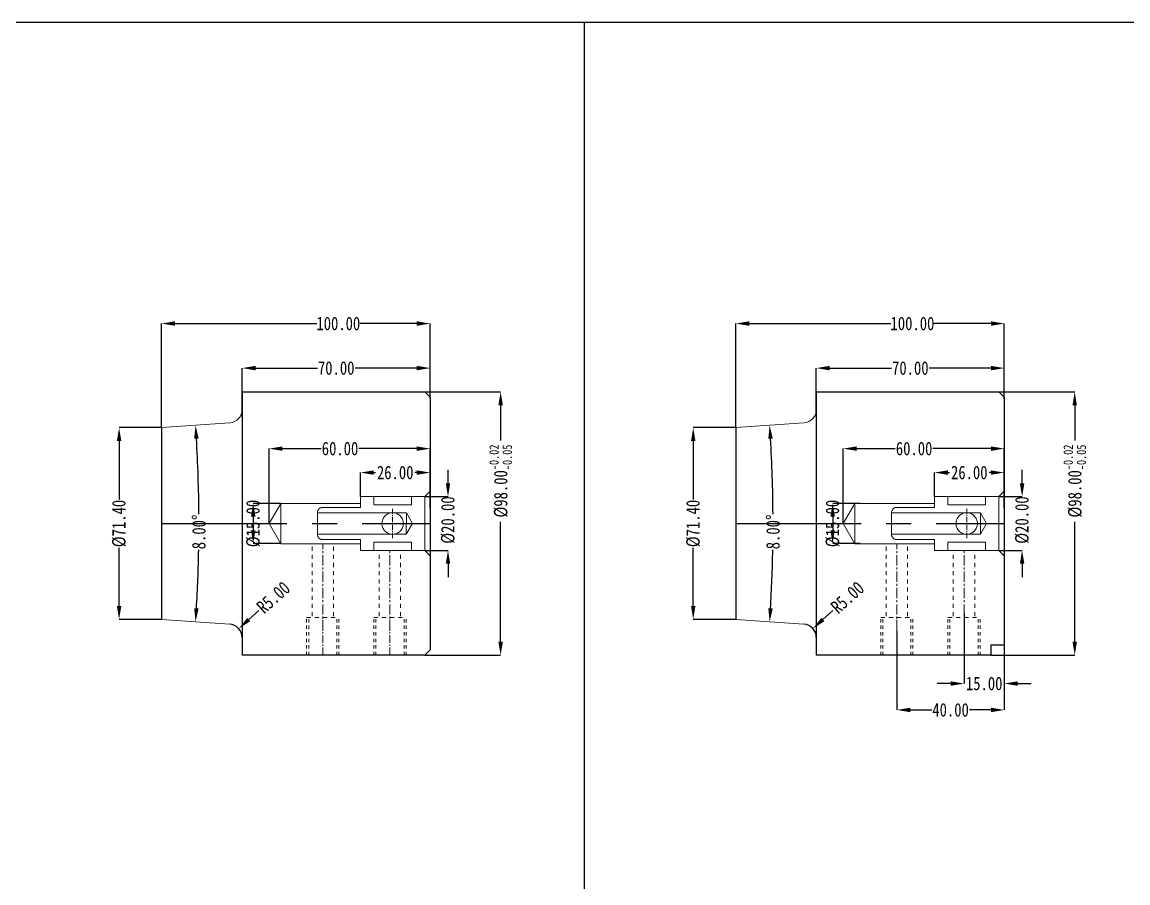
# Model space of a CAD drawing. Header units: millimetres. Extents: x 4797 to 6967, y -10922 to -3169.
# Drawn here: x 5713.6 to 6125.3, y -5128.2 to -4807.7 of the extents above; entities that cross this region are included whole.
import ezdxf

# ---------------------------------------------------------------- set-up
doc = ezdxf.new("R2010")
doc.units = ezdxf.units.MM
doc.header["$LTSCALE"] = 16.335
doc.header["$PDMODE"] = 3
doc.header["$PDSIZE"] = 0.3125
for name, pattern in [('CENTER', [0.6, 0.375, -0.075, 0.075, -0.075]), ('HIDDEN', [0.2, 0.1, -0.1]), ('HIDDENX2', [0.75, 0.5, -0.25])]:
    doc.linetypes.add(name, pattern=pattern)
doc.layers.get('0').update_dxf_attribs({"linetype": 'CONTINUOUS'})
doc.layers.get('Defpoints').update_dxf_attribs({"linetype": 'CONTINUOUS'})
for name, color, linetype, lineweight in [('cool', 153, 'HIDDEN', 9), ('screw', 33, 'CONTINUOUS', 13), ('虚线', 6, 'HIDDENX2', 13)]:
    doc.layers.add(name, color=color, linetype=linetype, lineweight=lineweight)
doc.styles.get("Standard").update_dxf_attribs({"font": 'txt', "width": 0.8})
doc.dimstyles.get("Standard").update_dxf_attribs({"dimtxt": 0.15625, "dimasz": 0.1875, "dimexe": 0.125, "dimexo": 0.0625, "dimtad": 0, "dimtih": 1, "dimtoh": 1, "dimdsep": 46, "dimtxsty": 'Standard', "dimcen": 0.09, "dimadec": 0, "dimazin": 0, "dimtp": 0.01, "dimtm": 0.01, "dimtfac": 1, "dimtofl": 0, "dimtmove": 0, "dimatfit": 3, "dimfxl": 0, "dimtolj": 1, "dimarcsym": 0})
doc.dimstyles.new('STANDARD$0', dxfattribs={"dimscale": 2, "dimtxt": 3, "dimasz": 3, "dimexe": 1.25, "dimexo": 0.625, "dimgap": 0.5, "dimtad": 0, "dimdsep": 46, "dimlunit": 6, "dimtxsty": 'Standard', "dimblk": 'CLOSEDBLANK', "dimcen": 0, "dimclrt": 2, "dimazin": 2, "dimtfac": 2, "dimtmove": 1, "dimatfit": 3, "dimfxl": 0, "dimtolj": 1, "dimtzin": 0, "dimarcsym": 0})

# ---------------------------------------------------------------- blocks, each defined once
blk = doc.blocks.new('*D321')
at = {"color": 4, "linetype": 'Continuous', "lineweight": -2, "transparency": 16777216}
for p, q in [((5795.56, -4954.61), (5795.56, -4936.52)), ((5800.56, -4936.52), (5823.56, -4936.52)), ((5860.56, -4936.52), (5837.56, -4936.52)), ((5865.56, -4947.88), (5865.56, -4936.52))]:
    blk.add_line(p, q, dxfattribs=at)
at = {"color": 4, "transparency": 16777216}
for points in [[(5800.56, -4935.68), (5800.56, -4937.35), (5795.56, -4936.52)], [(5860.56, -4935.68), (5860.56, -4937.35), (5865.56, -4936.52)]]:
    blk.add_solid(points, dxfattribs=at)
at = {"layer": 'Defpoints', "color": 0, "transparency": 16777216}
for p in [(5795.56, -4936.52), (5865.56, -4947.88), (5795.56, -4954.61)]:
    blk.add_point(p, dxfattribs=at)
at = {"color": 6, "transparency": 16777216, "insert": (5830.56, -4936.52), "char_height": 5, "attachment_point": 5}
blk.add_mtext('\\A1;70.00', dxfattribs=at)
blk = doc.blocks.new('*D322')
at = {"color": 4, "linetype": 'Continuous', "lineweight": -2, "transparency": 16777216}
for p, q in [((5765.56, -4958.68), (5765.56, -4919.94)), ((5770.56, -4919.94), (5823.35, -4919.94)), ((5860.56, -4919.94), (5839.35, -4919.94)), ((5865.56, -4947.88), (5865.56, -4919.94))]:
    blk.add_line(p, q, dxfattribs=at)
at = {"color": 4, "transparency": 16777216}
for points in [[(5770.56, -4919.1), (5770.56, -4920.77), (5765.56, -4919.94)], [(5860.56, -4919.1), (5860.56, -4920.77), (5865.56, -4919.94)]]:
    blk.add_solid(points, dxfattribs=at)
at = {"layer": 'Defpoints', "color": 0, "transparency": 16777216}
for p in [(5765.56, -4919.94), (5865.56, -4947.88), (5765.56, -4958.68)]:
    blk.add_point(p, dxfattribs=at)
at = {"color": 6, "transparency": 16777216, "insert": (5831.35, -4919.94), "char_height": 5, "attachment_point": 5}
blk.add_mtext('\\A1;100.00', dxfattribs=at)
blk = doc.blocks.new('*D323')
at = {"color": 4, "linetype": 'Continuous', "lineweight": -2, "transparency": 16777216}
for p, q in [((5863.56, -4945.38), (5891.78, -4945.38)), ((5891.78, -4950.38), (5891.78, -4963.44)), ((5891.78, -5038.38), (5891.78, -4993.71)), ((5863.56, -5043.38), (5891.78, -5043.38))]:
    blk.add_line(p, q, dxfattribs=at)
at = {"color": 4, "transparency": 16777216}
for points in [[(5890.95, -4950.38), (5892.62, -4950.38), (5891.78, -4945.38)], [(5890.95, -5038.38), (5892.62, -5038.38), (5891.78, -5043.38)]]:
    blk.add_solid(points, dxfattribs=at)
at = {"layer": 'Defpoints', "color": 0, "transparency": 16777216}
for p in [(5863.56, -4945.38), (5863.56, -5043.38), (5891.78, -5043.38)]:
    blk.add_point(p, dxfattribs=at)
at = {"color": 6, "transparency": 16777216, "insert": (5891.78, -4978.57), "char_height": 5, "attachment_point": 5, "rotation": 90}
blk.add_mtext('\\A1;%%C98.00{\\H0.7x;\\S-0.02^ -0.05;}', dxfattribs=at)
blk = doc.blocks.new('*D324')
at = {"color": 4, "lineweight": -2, "transparency": 16777216}
for p, q in [((5839.56, -4984.38), (5839.56, -4975.42)), ((5844.56, -4975.42), (5845.19, -4975.42)), ((5860.56, -4975.42), (5859.86, -4975.42)), ((5865.56, -4982.38), (5865.56, -4975.42))]:
    blk.add_line(p, q, dxfattribs=at)
at = {"color": 4, "transparency": 16777216}
for points in [[(5844.56, -4974.59), (5844.56, -4976.25), (5839.56, -4975.42)], [(5860.56, -4974.59), (5860.56, -4976.25), (5865.56, -4975.42)]]:
    blk.add_solid(points, dxfattribs=at)
at = {"layer": 'Defpoints', "color": 0, "transparency": 16777216}
for p in [(5839.56, -4975.42), (5839.56, -4984.38), (5865.56, -4982.38)]:
    blk.add_point(p, dxfattribs=at)
at = {"color": 6, "transparency": 16777216, "insert": (5852.53, -4975.42), "char_height": 5, "attachment_point": 5}
blk.add_mtext('\\A1;26.00', dxfattribs=at)
blk = doc.blocks.new('*D325')
at = {"color": 4, "lineweight": -2, "transparency": 16777216}
for p, q in [((5809.89, -4986.88), (5799.65, -4986.88)), ((5799.65, -4991.88), (5799.65, -4996.88)), ((5809.89, -5001.88), (5799.65, -5001.88))]:
    blk.add_line(p, q, dxfattribs=at)
at = {"color": 4, "transparency": 16777216}
for points in [[(5798.82, -4991.88), (5800.49, -4991.88), (5799.65, -4986.88)], [(5798.82, -4996.88), (5800.49, -4996.88), (5799.65, -5001.88)]]:
    blk.add_solid(points, dxfattribs=at)
at = {"layer": 'Defpoints', "color": 0, "transparency": 16777216}
for p in [(5809.89, -4986.88), (5799.65, -5001.88), (5809.89, -5001.88)]:
    blk.add_point(p, dxfattribs=at)
at = {"color": 6, "transparency": 16777216, "insert": (5799.65, -4994.38), "char_height": 5, "attachment_point": 5, "rotation": 90}
blk.add_mtext('\\A1;%%c15.00', dxfattribs=at)
blk = doc.blocks.new('*D326')
at = {"color": 4, "lineweight": -2, "transparency": 16777216}
for p, q in [((5805.56, -4994.38), (5805.56, -4966.5)), ((5810.56, -4966.5), (5824.98, -4966.5)), ((5860.56, -4966.5), (5838.98, -4966.5)), ((5865.56, -4988.71), (5865.56, -4966.5))]:
    blk.add_line(p, q, dxfattribs=at)
at = {"color": 4, "transparency": 16777216}
for points in [[(5810.56, -4965.67), (5810.56, -4967.34), (5805.56, -4966.5)], [(5860.56, -4965.67), (5860.56, -4967.34), (5865.56, -4966.5)]]:
    blk.add_solid(points, dxfattribs=at)
at = {"layer": 'Defpoints', "color": 0, "transparency": 16777216}
for p in [(5805.56, -4966.5), (5865.56, -4988.71), (5805.56, -4994.38)]:
    blk.add_point(p, dxfattribs=at)
at = {"color": 6, "transparency": 16777216, "insert": (5831.98, -4966.5), "char_height": 5, "attachment_point": 5}
blk.add_mtext('\\A1;60.00', dxfattribs=at)
blk = doc.blocks.new('*D410')
at = {"color": 4, "lineweight": -2, "transparency": 16777216}
for p, q in [((5872.19, -4979.38), (5872.19, -4974.38)), ((5863.56, -4984.38), (5872.19, -4984.38)), ((5863.56, -5004.38), (5872.19, -5004.38)), ((5872.19, -5009.38), (5872.19, -5014.38))]:
    blk.add_line(p, q, dxfattribs=at)
at = {"color": 4, "transparency": 16777216}
for points in [[(5871.35, -4979.38), (5873.02, -4979.38), (5872.19, -4984.38)], [(5871.35, -5009.38), (5873.02, -5009.38), (5872.19, -5004.38)]]:
    blk.add_solid(points, dxfattribs=at)
at = {"layer": 'Defpoints', "color": 0, "transparency": 16777216}
for p in [(5863.56, -4984.38), (5863.56, -5004.38), (5872.19, -5004.38)]:
    blk.add_point(p, dxfattribs=at)
at = {"color": 6, "transparency": 16777216, "insert": (5872.19, -4993.09), "char_height": 5, "attachment_point": 5, "rotation": 90}
blk.add_mtext('\\A1;%%c20.00', dxfattribs=at)
blk = doc.blocks.new('*D340')
at = {"color": 4, "linetype": 'Continuous', "lineweight": -2, "transparency": 16777216}
for p, q in [((5765.56, -4958.68), (5749.72, -4958.68)), ((5749.72, -4963.68), (5749.72, -4985.38)), ((5749.72, -5025.08), (5749.72, -5003.38)), ((5765.56, -5030.08), (5749.72, -5030.08))]:
    blk.add_line(p, q, dxfattribs=at)
at = {"color": 4, "transparency": 16777216}
for points in [[(5748.89, -4963.68), (5750.56, -4963.68), (5749.72, -4958.68)], [(5748.89, -5025.08), (5750.56, -5025.08), (5749.72, -5030.08)]]:
    blk.add_solid(points, dxfattribs=at)
at = {"layer": 'Defpoints', "color": 0, "transparency": 16777216}
for p in [(5765.56, -4958.68), (5749.72, -5030.08), (5765.56, -5030.08)]:
    blk.add_point(p, dxfattribs=at)
at = {"color": 6, "transparency": 16777216, "insert": (5749.72, -4994.38), "char_height": 5, "attachment_point": 5, "rotation": 90}
blk.add_mtext('\\A1;%%c71.40', dxfattribs=at)
blk = doc.blocks.new('*D415')
at = {"color": 4, "lineweight": -2, "transparency": 16777216}
for start, end in [(0.386, 3.4537), (356.5463, 358.9293)]:
    blk.add_arc((5255.04, -4994.38), 524.42, start, end, dxfattribs=at)
at = {"color": 4, "transparency": 16777216}
for points in [[(5777.68, -4962.85), (5779.34, -4962.74), (5778.18, -4957.8)], [(5779.34, -5026.03), (5777.68, -5025.92), (5778.18, -5030.97)]]:
    blk.add_solid(points, dxfattribs=at)
at = {"layer": 'Defpoints', "color": 0, "transparency": 16777216}
for p in [(5790.91, -4956.91), (5765.56, -4958.68), (5779.32, -4982.18), (5765.56, -5030.08), (5790.91, -5031.86)]:
    blk.add_point(p, dxfattribs=at)
at = {"color": 6, "transparency": 16777216, "insert": (5779.45, -4997.52), "char_height": 5, "attachment_point": 5, "rotation": 89.6577}
blk.add_mtext('\\A1;8.00\\M+5A1E3', dxfattribs=at)
blk = doc.blocks.new('*D416')
at = {"color": 4, "lineweight": -2, "transparency": 16777216}
blk.add_line((5801.71, -5026.81), (5797.99, -5030.15), dxfattribs=at)
at = {"color": 4, "transparency": 16777216}
blk.add_solid([(5797.43, -5029.53), (5798.55, -5030.77), (5794.28, -5033.5)], dxfattribs=at)
at = {"layer": 'Defpoints', "color": 0, "transparency": 16777216}
for p in [(5794.28, -5033.5), (5790.56, -5036.84)]:
    blk.add_point(p, dxfattribs=at)
at = {"color": 6, "transparency": 16777216, "insert": (5807.16, -5021.9), "char_height": 5, "attachment_point": 5, "rotation": 41.9865}
blk.add_mtext('\\A1;R5.00', dxfattribs=at)
blk = doc.blocks.new('*D341')
at = {"color": 4, "linetype": 'Continuous', "lineweight": -2, "transparency": 16777216}
for p, q in [((6009.33, -4954.61), (6009.33, -4936.52)), ((6014.33, -4936.52), (6037.33, -4936.52)), ((6074.33, -4936.52), (6051.33, -4936.52)), ((6079.33, -4947.88), (6079.33, -4936.52))]:
    blk.add_line(p, q, dxfattribs=at)
at = {"color": 4, "transparency": 16777216}
for points in [[(6014.33, -4935.68), (6014.33, -4937.35), (6009.33, -4936.52)], [(6074.33, -4935.68), (6074.33, -4937.35), (6079.33, -4936.52)]]:
    blk.add_solid(points, dxfattribs=at)
at = {"layer": 'Defpoints', "color": 0, "transparency": 16777216}
for p in [(6009.33, -4936.52), (6079.33, -4947.88), (6009.33, -4954.61)]:
    blk.add_point(p, dxfattribs=at)
at = {"color": 6, "transparency": 16777216, "insert": (6044.33, -4936.52), "char_height": 5, "attachment_point": 5}
blk.add_mtext('\\A1;70.00', dxfattribs=at)
blk = doc.blocks.new('*D342')
at = {"color": 4, "linetype": 'Continuous', "lineweight": -2, "transparency": 16777216}
for p, q in [((5979.33, -4958.68), (5979.33, -4919.94)), ((5984.33, -4919.94), (6037.12, -4919.94)), ((6074.33, -4919.94), (6053.12, -4919.94)), ((6079.33, -4947.88), (6079.33, -4919.94))]:
    blk.add_line(p, q, dxfattribs=at)
at = {"color": 4, "transparency": 16777216}
for points in [[(5984.33, -4919.1), (5984.33, -4920.77), (5979.33, -4919.94)], [(6074.33, -4919.1), (6074.33, -4920.77), (6079.33, -4919.94)]]:
    blk.add_solid(points, dxfattribs=at)
at = {"layer": 'Defpoints', "color": 0, "transparency": 16777216}
for p in [(5979.33, -4919.94), (6079.33, -4947.88), (5979.33, -4958.68)]:
    blk.add_point(p, dxfattribs=at)
at = {"color": 6, "transparency": 16777216, "insert": (6045.12, -4919.94), "char_height": 5, "attachment_point": 5}
blk.add_mtext('\\A1;100.00', dxfattribs=at)
blk = doc.blocks.new('*D343')
at = {"color": 4, "linetype": 'Continuous', "lineweight": -2, "transparency": 16777216}
for p, q in [((6077.33, -4945.38), (6105.55, -4945.38)), ((6105.55, -4950.38), (6105.55, -4963.44)), ((6105.55, -5038.38), (6105.55, -4993.71)), ((6074.33, -5043.38), (6105.55, -5043.38))]:
    blk.add_line(p, q, dxfattribs=at)
at = {"color": 4, "transparency": 16777216}
for points in [[(6104.72, -4950.38), (6106.38, -4950.38), (6105.55, -4945.38)], [(6104.72, -5038.38), (6106.38, -5038.38), (6105.55, -5043.38)]]:
    blk.add_solid(points, dxfattribs=at)
at = {"layer": 'Defpoints', "color": 0, "transparency": 16777216}
for p in [(6077.33, -4945.38), (6074.33, -5043.38), (6105.55, -5043.38)]:
    blk.add_point(p, dxfattribs=at)
at = {"color": 6, "transparency": 16777216, "insert": (6105.55, -4978.57), "char_height": 5, "attachment_point": 5, "rotation": 90}
blk.add_mtext('\\A1;%%C98.00{\\H0.7x;\\S-0.02^ -0.05;}', dxfattribs=at)
blk = doc.blocks.new('*D344')
at = {"color": 4, "lineweight": -2, "transparency": 16777216}
for p, q in [((6053.33, -4984.38), (6053.33, -4975.42)), ((6058.33, -4975.42), (6058.96, -4975.42)), ((6074.33, -4975.42), (6073.63, -4975.42)), ((6079.33, -4982.38), (6079.33, -4975.42))]:
    blk.add_line(p, q, dxfattribs=at)
at = {"color": 4, "transparency": 16777216}
for points in [[(6058.33, -4974.59), (6058.33, -4976.25), (6053.33, -4975.42)], [(6074.33, -4974.59), (6074.33, -4976.25), (6079.33, -4975.42)]]:
    blk.add_solid(points, dxfattribs=at)
at = {"layer": 'Defpoints', "color": 0, "transparency": 16777216}
for p in [(6053.33, -4975.42), (6053.33, -4984.38), (6079.33, -4982.38)]:
    blk.add_point(p, dxfattribs=at)
at = {"color": 6, "transparency": 16777216, "insert": (6066.29, -4975.42), "char_height": 5, "attachment_point": 5}
blk.add_mtext('\\A1;26.00', dxfattribs=at)
blk = doc.blocks.new('*D345')
at = {"color": 4, "lineweight": -2, "transparency": 16777216}
for p, q in [((6025.66, -4986.88), (6015.42, -4986.88)), ((6015.42, -4991.88), (6015.42, -4996.88)), ((6025.66, -5001.88), (6015.42, -5001.88))]:
    blk.add_line(p, q, dxfattribs=at)
at = {"color": 4, "transparency": 16777216}
for points in [[(6014.59, -4991.88), (6016.25, -4991.88), (6015.42, -4986.88)], [(6014.59, -4996.88), (6016.25, -4996.88), (6015.42, -5001.88)]]:
    blk.add_solid(points, dxfattribs=at)
at = {"layer": 'Defpoints', "color": 0, "transparency": 16777216}
for p in [(6025.66, -4986.88), (6015.42, -5001.88), (6025.66, -5001.88)]:
    blk.add_point(p, dxfattribs=at)
at = {"color": 6, "transparency": 16777216, "insert": (6015.42, -4994.38), "char_height": 5, "attachment_point": 5, "rotation": 90}
blk.add_mtext('\\A1;%%c15.00', dxfattribs=at)
blk = doc.blocks.new('*D346')
at = {"color": 4, "lineweight": -2, "transparency": 16777216}
for p, q in [((6019.33, -4994.38), (6019.33, -4966.5)), ((6024.33, -4966.5), (6038.74, -4966.5)), ((6074.33, -4966.5), (6052.74, -4966.5)), ((6079.33, -4988.71), (6079.33, -4966.5))]:
    blk.add_line(p, q, dxfattribs=at)
at = {"color": 4, "transparency": 16777216}
for points in [[(6024.33, -4965.67), (6024.33, -4967.34), (6019.33, -4966.5)], [(6074.33, -4965.67), (6074.33, -4967.34), (6079.33, -4966.5)]]:
    blk.add_solid(points, dxfattribs=at)
at = {"layer": 'Defpoints', "color": 0, "transparency": 16777216}
for p in [(6019.33, -4966.5), (6079.33, -4988.71), (6019.33, -4994.38)]:
    blk.add_point(p, dxfattribs=at)
at = {"color": 6, "transparency": 16777216, "insert": (6045.74, -4966.5), "char_height": 5, "attachment_point": 5}
blk.add_mtext('\\A1;60.00', dxfattribs=at)
blk = doc.blocks.new('*D417')
at = {"color": 4, "lineweight": -2, "transparency": 16777216}
for p, q in [((6085.95, -4979.38), (6085.95, -4974.38)), ((6077.33, -4984.38), (6085.95, -4984.38)), ((6077.33, -5004.38), (6085.95, -5004.38)), ((6085.95, -5009.38), (6085.95, -5014.38))]:
    blk.add_line(p, q, dxfattribs=at)
at = {"color": 4, "transparency": 16777216}
for points in [[(6085.12, -4979.38), (6086.79, -4979.38), (6085.95, -4984.38)], [(6085.12, -5009.38), (6086.79, -5009.38), (6085.95, -5004.38)]]:
    blk.add_solid(points, dxfattribs=at)
at = {"layer": 'Defpoints', "color": 0, "transparency": 16777216}
for p in [(6077.33, -4984.38), (6077.33, -5004.38), (6085.95, -5004.38)]:
    blk.add_point(p, dxfattribs=at)
at = {"color": 6, "transparency": 16777216, "insert": (6085.95, -4993.09), "char_height": 5, "attachment_point": 5, "rotation": 90}
blk.add_mtext('\\A1;%%c20.00', dxfattribs=at)
blk = doc.blocks.new('*D418')
at = {"color": 4, "linetype": 'Continuous', "lineweight": -2, "transparency": 16777216}
for p, q in [((6039.33, -5034.38), (6039.33, -5063.79)), ((6079.33, -5033.34), (6079.33, -5063.79)), ((6044.33, -5063.79), (6052.33, -5063.79)), ((6074.33, -5063.79), (6066.33, -5063.79))]:
    blk.add_line(p, q, dxfattribs=at)
at = {"color": 4, "transparency": 16777216}
for points in [[(6044.33, -5062.96), (6044.33, -5064.63), (6039.33, -5063.79)], [(6074.33, -5062.96), (6074.33, -5064.63), (6079.33, -5063.79)]]:
    blk.add_solid(points, dxfattribs=at)
at = {"layer": 'Defpoints', "color": 0, "transparency": 16777216}
for p in [(6039.33, -5034.38), (6079.33, -5033.34), (6079.33, -5063.79)]:
    blk.add_point(p, dxfattribs=at)
at = {"color": 6, "transparency": 16777216, "insert": (6059.33, -5063.79), "char_height": 5, "attachment_point": 5}
blk.add_mtext('\\A1;40.00', dxfattribs=at)
blk = doc.blocks.new('*D419')
at = {"color": 4, "linetype": 'Continuous', "lineweight": -2, "transparency": 16777216}
for p, q in [((6064.33, -5027.61), (6064.33, -5053.97)), ((6079.33, -5028.33), (6079.33, -5053.97)), ((6059.33, -5053.97), (6054.33, -5053.97)), ((6084.33, -5053.97), (6089.33, -5053.97))]:
    blk.add_line(p, q, dxfattribs=at)
at = {"color": 4, "transparency": 16777216}
for points in [[(6059.33, -5053.14), (6059.33, -5054.81), (6064.33, -5053.97)], [(6084.33, -5053.14), (6084.33, -5054.81), (6079.33, -5053.97)]]:
    blk.add_solid(points, dxfattribs=at)
at = {"layer": 'Defpoints', "color": 0, "transparency": 16777216}
for p in [(6064.33, -5027.61), (6079.33, -5028.33), (6064.33, -5053.97)]:
    blk.add_point(p, dxfattribs=at)
at = {"color": 6, "transparency": 16777216, "insert": (6071.83, -5053.97), "char_height": 5, "attachment_point": 5}
blk.add_mtext('\\A1;15.00', dxfattribs=at)
blk = doc.blocks.new('*D347')
at = {"color": 4, "linetype": 'Continuous', "lineweight": -2, "transparency": 16777216}
for p, q in [((5979.33, -4958.68), (5963.49, -4958.68)), ((5963.49, -4963.68), (5963.49, -4985.38)), ((5963.49, -5025.08), (5963.49, -5003.38)), ((5979.33, -5030.08), (5963.49, -5030.08))]:
    blk.add_line(p, q, dxfattribs=at)
at = {"color": 4, "transparency": 16777216}
for points in [[(5962.66, -4963.68), (5964.32, -4963.68), (5963.49, -4958.68)], [(5962.66, -5025.08), (5964.32, -5025.08), (5963.49, -5030.08)]]:
    blk.add_solid(points, dxfattribs=at)
at = {"layer": 'Defpoints', "color": 0, "transparency": 16777216}
for p in [(5979.33, -4958.68), (5963.49, -5030.08), (5979.33, -5030.08)]:
    blk.add_point(p, dxfattribs=at)
at = {"color": 6, "transparency": 16777216, "insert": (5963.49, -4994.38), "char_height": 5, "attachment_point": 5, "rotation": 90}
blk.add_mtext('\\A1;%%c71.40', dxfattribs=at)
blk = doc.blocks.new('*D420')
at = {"color": 4, "lineweight": -2, "transparency": 16777216}
for start, end in [(0.386, 3.4537), (356.5463, 358.9293)]:
    blk.add_arc((5468.8, -4994.38), 524.42, start, end, dxfattribs=at)
at = {"color": 4, "transparency": 16777216}
for points in [[(5991.44, -4962.85), (5993.11, -4962.74), (5991.95, -4957.8)], [(5993.11, -5026.03), (5991.44, -5025.92), (5991.95, -5030.97)]]:
    blk.add_solid(points, dxfattribs=at)
at = {"layer": 'Defpoints', "color": 0, "transparency": 16777216}
for p in [(6004.67, -4956.91), (5979.33, -4958.68), (5993.09, -4982.18), (5979.33, -5030.08), (6004.67, -5031.86)]:
    blk.add_point(p, dxfattribs=at)
at = {"color": 6, "transparency": 16777216, "insert": (5993.22, -4997.52), "char_height": 5, "attachment_point": 5, "rotation": 89.6577}
blk.add_mtext('\\A1;8.00\\M+5A1E3', dxfattribs=at)
blk = doc.blocks.new('*D421')
at = {"color": 4, "lineweight": -2, "transparency": 16777216}
blk.add_line((6015.48, -5026.81), (6011.76, -5030.15), dxfattribs=at)
at = {"color": 4, "transparency": 16777216}
blk.add_solid([(6011.2, -5029.53), (6012.32, -5030.77), (6008.04, -5033.5)], dxfattribs=at)
at = {"layer": 'Defpoints', "color": 0, "transparency": 16777216}
for p in [(6008.04, -5033.5), (6004.33, -5036.84)]:
    blk.add_point(p, dxfattribs=at)
at = {"color": 6, "transparency": 16777216, "insert": (6020.93, -5021.9), "char_height": 5, "attachment_point": 5, "rotation": 41.9865}
blk.add_mtext('\\A1;R5.00', dxfattribs=at)

msp = doc.modelspace()

# ---------------------------------------------------------------- linework, layer by layer
at = {"ltscale": 0.5}
msp.add_line((5922.917, -4807.703), (5922.917, -5493.416), dxfattribs=at)
for p, q in [((5795.559, -4945.383), (5795.559, -5043.384)), ((5795.559, -4945.383), (5863.559, -4945.384)), ((5863.559, -4945.384), (5865.559, -4947.384)), ((5865.559, -4947.384), (5865.559, -5041.384)), ((6009.326, -4945.383), (6009.326, -5043.384)), ((6009.326, -4945.383), (6077.326, -4945.384)), ((6077.326, -4945.384), (6079.326, -4947.384)), ((6079.326, -4947.384), (6079.326, -5039.117)), ((5765.559, -4958.685), (5765.559, -5030.083)), ((5979.326, -4958.685), (5979.326, -5030.083)), ((5863.559, -5043.383), (5795.559, -5043.384)), ((5865.559, -5041.384), (5863.559, -5043.384)), ((6074.326, -5043.383), (6009.326, -5043.384)), ((6079.326, -5039.617), (6074.326, -5039.617)), ((6074.326, -5039.617), (6074.326, -5043.384))]:
    msp.add_line(p, q)
at = {"lineweight": 0}
for p, q in [((5765.559, -4958.685), (5790.908, -4956.912)), ((5979.326, -4958.685), (6004.675, -4956.912)), ((5765.559, -5030.083), (5790.908, -5031.856)), ((5979.326, -5030.083), (6004.675, -5031.856))]:
    msp.add_line(p, q, dxfattribs=at)
at = {"color": 1, "linetype": 'CENTER', "ltscale": 7.62}
for p, q in [((5765.559, -4994.384), (5865.559, -4994.384)), ((5979.326, -4994.384), (6079.326, -4994.384))]:
    msp.add_line(p, q, dxfattribs=at)
at = {"ltscale": 0.5}
msp.add_lwpolyline([(5420.793, -4807.703), (6302.482, -4807.703), (6302.482, -5493.416), (5420.793, -5493.416)], close=True, dxfattribs=at)
at = {"lineweight": 0}
for centre in [(5790.559, -4951.924), (6004.326, -4951.924)]:
    msp.add_arc(centre, 5, 274, 0, dxfattribs=at)
at = {"ltscale": 0.5}
for centre in [(5790.559, -5036.843), (6004.326, -5036.843)]:
    msp.add_arc(centre, 5, 0, 86, dxfattribs=at)
at = {"layer": 'cool', "ltscale": 0.932966}
for p, q in [((5821.559, -5028.884), (5821.559, -5001.884)), ((5829.559, -5028.884), (5829.559, -5001.884)), ((6035.326, -5028.884), (6035.326, -5001.884)), ((6043.326, -5028.884), (6043.326, -5001.884)), ((5846.559, -5028.884), (5846.559, -5004.384)), ((5854.559, -5028.884), (5854.559, -5004.384)), ((6060.326, -5028.884), (6060.326, -5004.384)), ((6068.326, -5028.884), (6068.326, -5004.384)), ((5819.559, -5029.384), (5831.559, -5029.384)), ((5844.559, -5029.384), (5856.559, -5029.384)), ((6033.326, -5029.384), (6045.326, -5029.384)), ((6058.326, -5029.384), (6070.326, -5029.384))]:
    msp.add_line(p, q, dxfattribs=at)
at = {"layer": 'cool', "color": 1, "linetype": 'CENTER', "ltscale": 0.621977}
for p, q in [((5825.559, -5034.384), (5825.559, -5001.884)), ((6039.326, -5034.384), (6039.326, -5001.884)), ((5850.559, -5034.384), (5850.559, -5004.384)), ((6064.326, -5034.384), (6064.326, -5004.384))]:
    msp.add_line(p, q, dxfattribs=at)
at = {"layer": 'screw', "color": 92, "linetype": 'HIDDEN', "ltscale": 0.746373}
for p, q in [((5819.559, -5043.384), (5819.559, -5029.384)), ((5831.559, -5043.384), (5831.559, -5029.384)), ((5844.559, -5043.384), (5844.559, -5029.384)), ((5856.559, -5043.383), (5856.559, -5029.384)), ((6033.326, -5043.384), (6033.326, -5029.384)), ((6045.326, -5043.384), (6045.326, -5029.384)), ((6058.326, -5043.384), (6058.326, -5029.384)), ((6070.326, -5043.383), (6070.326, -5029.384))]:
    msp.add_line(p, q, dxfattribs=at)
at = {"layer": 'screw', "linetype": 'HIDDEN', "ltscale": 0.746373}
for p, q in [((5820.309, -5043.384), (5820.309, -5029.384)), ((5830.809, -5043.384), (5830.809, -5029.384)), ((5845.309, -5043.384), (5845.309, -5029.384)), ((5855.809, -5043.383), (5855.809, -5029.384)), ((6034.076, -5043.384), (6034.076, -5029.384)), ((6044.576, -5043.384), (6044.576, -5029.384)), ((6059.076, -5043.384), (6059.076, -5029.384)), ((6069.576, -5043.383), (6069.576, -5029.384))]:
    msp.add_line(p, q, dxfattribs=at)
at = {"layer": 'screw', "color": 1, "linetype": 'CENTER', "ltscale": 0.466483}
for p, q in [((5825.559, -5043.384), (5825.559, -5029.384)), ((5850.559, -5043.383), (5850.559, -5029.384)), ((6039.326, -5043.384), (6039.326, -5029.384)), ((6064.326, -5043.383), (6064.326, -5029.384))]:
    msp.add_line(p, q, dxfattribs=at)
at = {"layer": '虚线', "ltscale": 10}
for p, q in [((5839.559, -4984.384), (5839.559, -4988.384)), ((5863.559, -4984.384), (5839.559, -4984.384)), ((5844.559, -4984.384), (5844.559, -4987.384)), ((5858.559, -4984.384), (5858.559, -4987.384)), ((5863.559, -4984.384), (5865.559, -4982.384)), ((5863.559, -4984.384), (5863.559, -5004.384)), ((6053.326, -4984.384), (6053.326, -4988.384)), ((6077.326, -4984.384), (6053.326, -4984.384)), ((6058.326, -4984.384), (6058.326, -4987.384)), ((6072.326, -4984.384), (6072.326, -4987.384)), ((6077.326, -4984.384), (6079.326, -4982.384)), ((6077.326, -4984.384), (6077.326, -5004.384)), ((5805.559, -4994.384), (5809.889, -4986.884)), ((5839.559, -4986.884), (5809.889, -4986.884)), ((5809.889, -4986.884), (5809.889, -5001.884)), ((5839.559, -4988.384), (5825.559, -4988.384)), ((5858.559, -4987.384), (5844.559, -4987.384)), ((6019.326, -4994.384), (6023.656, -4986.884)), ((6053.326, -4986.884), (6023.656, -4986.884)), ((6023.656, -4986.884), (6023.656, -5001.884)), ((6053.326, -4988.384), (6039.326, -4988.384)), ((6072.326, -4987.384), (6058.326, -4987.384)), ((5823.559, -4990.384), (5856.684, -4990.384)), ((5823.559, -4998.384), (5823.559, -4990.384)), ((5856.682, -4990.384), (5856.663, -4998.38)), ((5858.981, -4994.366), (5856.682, -4990.384)), ((6037.326, -4990.384), (6070.451, -4990.384)), ((6037.326, -4998.384), (6037.326, -4990.384)), ((6070.449, -4990.384), (6070.43, -4998.38)), ((6072.748, -4994.366), (6070.449, -4990.384)), ((5805.559, -4994.384), (5809.889, -5001.884)), ((5823.559, -4998.384), (5856.661, -4998.384)), ((5858.981, -4994.366), (5856.661, -4998.384)), ((6019.326, -4994.384), (6023.656, -5001.884)), ((6037.326, -4998.384), (6070.428, -4998.384)), ((6072.748, -4994.366), (6070.428, -4998.384)), ((5839.559, -5001.884), (5809.889, -5001.884)), ((5839.559, -5000.384), (5825.559, -5000.384)), ((5839.559, -5004.384), (5839.559, -5000.384)), ((5844.559, -5004.384), (5844.559, -5001.384)), ((5858.559, -5001.384), (5844.559, -5001.384)), ((5858.559, -5004.384), (5858.559, -5001.384)), ((6053.326, -5001.884), (6023.656, -5001.884)), ((6053.326, -5000.384), (6039.326, -5000.384)), ((6053.326, -5004.384), (6053.326, -5000.384)), ((6058.326, -5004.384), (6058.326, -5001.384)), ((6072.326, -5001.384), (6058.326, -5001.384)), ((6072.326, -5004.384), (6072.326, -5001.384)), ((5863.559, -5004.384), (5839.559, -5004.384)), ((5863.559, -5004.384), (5865.559, -5006.384)), ((6077.326, -5004.384), (6053.326, -5004.384)), ((6077.326, -5004.384), (6079.326, -5006.384))]:
    msp.add_line(p, q, dxfattribs=at)
at = {"layer": '虚线', "color": 1, "linetype": 'CENTER', "ltscale": 0.310989}
for p, q in [((5851.559, -4999.884), (5851.559, -4988.884)), ((6065.326, -4999.884), (6065.326, -4988.884)), ((5846.059, -4994.384), (5857.059, -4994.384)), ((6059.826, -4994.384), (6070.826, -4994.384))]:
    msp.add_line(p, q, dxfattribs=at)
at = {"layer": '虚线', "ltscale": 10}
for centre in [(5851.559, -4994.384), (6065.326, -4994.384)]:
    msp.add_circle(centre, 4, dxfattribs=at)
for centre, start, end in [((5825.559, -4990.384), 90, 180), ((6039.326, -4990.384), 90, 180), ((5825.559, -4998.384), 180, 270), ((6039.326, -4998.384), 180, 270)]:
    msp.add_arc(centre, 2, start, end, dxfattribs=at)

# ---------------------------------------------------------------- dimensions: what is measured, and where the dimension line sits
for base, p1, p2, override, picture, middle in [((5765.559, -4919.937), (5865.559, -4947.884), (5765.559, -4958.685), {"dimscale": 1, "dimtxt": 5, "dimasz": 5, "dimexe": 0, "dimexo": 0, "dimgap": 0, "dimzin": 0, "dimlunit": 2, "dimclrd": 4, "dimclre": 4, "dimclrt": 6, "dimazin": 0, "dimtfac": 1, "dimtofl": 0, "dimtmove": 0, "dimfxl": 1.25, "dimtfillclr": 6, "dimarcsym": 1}, '*D322', (5831.35, -4919.937)), ((5979.326, -4919.937), (6079.326, -4947.884), (5979.326, -4958.685), {"dimscale": 1, "dimtxt": 5, "dimasz": 5, "dimexe": 0, "dimexo": 0, "dimgap": 0, "dimzin": 0, "dimlunit": 2, "dimclrd": 4, "dimclre": 4, "dimclrt": 6, "dimazin": 0, "dimtfac": 1, "dimtofl": 0, "dimtmove": 0, "dimfxl": 1.25, "dimtfillclr": 6, "dimarcsym": 1}, '*D342', (6045.117, -4919.937)), ((5795.559, -4936.516), (5865.559, -4947.884), (5795.559, -4954.609), {"dimscale": 1, "dimtxt": 5, "dimasz": 5, "dimexe": 0, "dimexo": 0, "dimgap": 0, "dimzin": 0, "dimlunit": 2, "dimclrd": 4, "dimclre": 4, "dimclrt": 6, "dimazin": 0, "dimtfac": 1, "dimtofl": 0, "dimtmove": 0, "dimfxl": 1.25, "dimtfillclr": 6, "dimarcsym": 1}, '*D321', (5830.559, -4936.516)), ((6009.326, -4936.516), (6079.326, -4947.884), (6009.326, -4954.609), {"dimscale": 1, "dimtxt": 5, "dimasz": 5, "dimexe": 0, "dimexo": 0, "dimgap": 0, "dimzin": 0, "dimlunit": 2, "dimclrd": 4, "dimclre": 4, "dimclrt": 6, "dimazin": 0, "dimtfac": 1, "dimtofl": 0, "dimtmove": 0, "dimfxl": 1.25, "dimtfillclr": 6, "dimarcsym": 1}, '*D341', (6044.326, -4936.516)), ((5805.559, -4966.505), (5865.559, -4988.709), (5805.559, -4994.384), {"dimscale": 1, "dimtxt": 5, "dimasz": 5, "dimexe": 0, "dimexo": 0, "dimgap": 0, "dimzin": 0, "dimlunit": 2, "dimclrd": 4, "dimclre": 4, "dimclrt": 6, "dimazin": 0, "dimtp": 0.01, "dimtm": 0.01, "dimtfac": 1, "dimtofl": 0, "dimtmove": 0, "dimfxl": 1.25}, '*D326', (5831.976, -4966.505)), ((6019.326, -4966.505), (6079.326, -4988.709), (6019.326, -4994.384), {"dimscale": 1, "dimtxt": 5, "dimasz": 5, "dimexe": 0, "dimexo": 0, "dimgap": 0, "dimzin": 0, "dimlunit": 2, "dimclrd": 4, "dimclre": 4, "dimclrt": 6, "dimazin": 0, "dimtp": 0.01, "dimtm": 0.01, "dimtfac": 1, "dimtofl": 0, "dimtmove": 0, "dimfxl": 1.25}, '*D346', (6045.743, -4966.505)), ((5839.559, -4975.419), (5865.559, -4982.384), (5839.559, -4984.384), {"dimscale": 1, "dimtxt": 5, "dimasz": 5, "dimexe": 0, "dimexo": 0, "dimgap": 0, "dimzin": 0, "dimlunit": 2, "dimclrd": 4, "dimclre": 4, "dimclrt": 6, "dimazin": 0, "dimtp": 0.01, "dimtm": 0.01, "dimtfac": 1, "dimtofl": 0, "dimtmove": 0, "dimfxl": 1.25}, '*D324', (5852.526, -4975.419)), ((6053.326, -4975.419), (6079.326, -4982.384), (6053.326, -4984.384), {"dimscale": 1, "dimtxt": 5, "dimasz": 5, "dimexe": 0, "dimexo": 0, "dimgap": 0, "dimzin": 0, "dimlunit": 2, "dimclrd": 4, "dimclre": 4, "dimclrt": 6, "dimazin": 0, "dimtp": 0.01, "dimtm": 0.01, "dimtfac": 1, "dimtofl": 0, "dimtmove": 0, "dimfxl": 1.25}, '*D344', (6066.293, -4975.419)), ((6064.326, -5053.972), (6079.326, -5028.327), (6064.326, -5027.611), {"dimscale": 1, "dimtxt": 5, "dimasz": 5, "dimexe": 0, "dimexo": 0, "dimgap": 0, "dimzin": 0, "dimlunit": 2, "dimclrd": 4, "dimclre": 4, "dimclrt": 6, "dimazin": 0, "dimtfac": 1, "dimtofl": 0, "dimtmove": 0, "dimfxl": 1.25, "dimtfillclr": 6, "dimarcsym": 1}, '*D419', (6071.826, -5053.972))]:
    dim = msp.add_linear_dim(base=base, p1=p1, p2=p2, dimstyle='STANDARD$0', override=override)
    dim.commit()
    dim.dimension.update_dxf_attribs({"geometry": picture, "text_midpoint": middle, "dimtype": 160})
for base, p1, p2, text, override, picture, middle in [((5891.784, -5043.384), (5863.559, -4945.384), (5863.559, -5043.384), '%%C<>{\\H0.7x;\\S-0.02^ -0.05;}', {"dimscale": 1, "dimtxt": 5, "dimasz": 5, "dimexe": 0, "dimexo": 0, "dimgap": 0, "dimzin": 0, "dimlunit": 2, "dimclrd": 4, "dimclre": 4, "dimclrt": 6, "dimazin": 0, "dimtfac": 1, "dimtofl": 0, "dimtmove": 0, "dimfxl": 1.25, "dimtfillclr": 6, "dimarcsym": 1}, '*D323', (5891.784, -4978.574)), ((6105.55, -5043.384), (6077.326, -4945.384), (6074.326, -5043.384), '%%C<>{\\H0.7x;\\S-0.02^ -0.05;}', {"dimscale": 1, "dimtxt": 5, "dimasz": 5, "dimexe": 0, "dimexo": 0, "dimgap": 0, "dimzin": 0, "dimlunit": 2, "dimclrd": 4, "dimclre": 4, "dimclrt": 6, "dimazin": 0, "dimtfac": 1, "dimtofl": 0, "dimtmove": 0, "dimfxl": 1.25, "dimtfillclr": 6, "dimarcsym": 1}, '*D343', (6105.55, -4978.574)), ((5749.723, -5030.083), (5765.559, -4958.685), (5765.559, -5030.083), '%%c<>', {"dimscale": 1, "dimtxt": 5, "dimasz": 5, "dimexe": 0, "dimexo": 0, "dimgap": 0, "dimzin": 0, "dimlunit": 2, "dimclrd": 4, "dimclre": 4, "dimclrt": 6, "dimazin": 0, "dimtfac": 1, "dimtofl": 0, "dimtmove": 0, "dimfxl": 1.25, "dimtfillclr": 6, "dimarcsym": 1}, '*D340', (5749.723, -4994.384)), ((5963.49, -5030.083), (5979.326, -4958.685), (5979.326, -5030.083), '%%c<>', {"dimscale": 1, "dimtxt": 5, "dimasz": 5, "dimexe": 0, "dimexo": 0, "dimgap": 0, "dimzin": 0, "dimlunit": 2, "dimclrd": 4, "dimclre": 4, "dimclrt": 6, "dimazin": 0, "dimtfac": 1, "dimtofl": 0, "dimtmove": 0, "dimfxl": 1.25, "dimtfillclr": 6, "dimarcsym": 1}, '*D347', (5963.49, -4994.384)), ((5872.187, -5004.384), (5863.559, -4984.384), (5863.559, -5004.384), '%%c<>', {"dimscale": 1, "dimtxt": 5, "dimasz": 5, "dimexe": 0, "dimexo": 0, "dimgap": 0, "dimzin": 0, "dimlunit": 2, "dimclrd": 4, "dimclre": 4, "dimclrt": 6, "dimazin": 0, "dimtp": 0.01, "dimtm": 0.01, "dimtfac": 1, "dimtofl": 0, "dimtmove": 0, "dimfxl": 1.25}, '*D410', (5872.187, -4993.094)), ((6085.954, -5004.384), (6077.326, -4984.384), (6077.326, -5004.384), '%%c<>', {"dimscale": 1, "dimtxt": 5, "dimasz": 5, "dimexe": 0, "dimexo": 0, "dimgap": 0, "dimzin": 0, "dimlunit": 2, "dimclrd": 4, "dimclre": 4, "dimclrt": 6, "dimazin": 0, "dimtp": 0.01, "dimtm": 0.01, "dimtfac": 1, "dimtofl": 0, "dimtmove": 0, "dimfxl": 1.25}, '*D417', (6085.954, -4993.094)), ((5799.654, -5001.884), (5809.889, -4986.884), (5809.889, -5001.884), '%%c<>', {"dimscale": 1, "dimtxt": 5, "dimasz": 5, "dimexe": 0, "dimexo": 0, "dimgap": 0, "dimzin": 0, "dimlunit": 2, "dimclrd": 4, "dimclre": 4, "dimclrt": 6, "dimazin": 0, "dimtp": 0.01, "dimtm": 0.01, "dimtfac": 1, "dimtofl": 0, "dimtmove": 0, "dimfxl": 1.25}, '*D325', (5799.654, -4994.384)), ((6015.421, -5001.884), (6025.656, -4986.884), (6025.656, -5001.884), '%%c<>', {"dimscale": 1, "dimtxt": 5, "dimasz": 5, "dimexe": 0, "dimexo": 0, "dimgap": 0, "dimzin": 0, "dimlunit": 2, "dimclrd": 4, "dimclre": 4, "dimclrt": 6, "dimazin": 0, "dimtp": 0.01, "dimtm": 0.01, "dimtfac": 1, "dimtofl": 0, "dimtmove": 0, "dimfxl": 1.25}, '*D345', (6015.421, -4994.384))]:
    dim = msp.add_linear_dim(base=base, p1=p1, p2=p2, angle=90, text=text, dimstyle='STANDARD$0', override=override)
    dim.commit()
    dim.dimension.update_dxf_attribs({"geometry": picture, "text_midpoint": middle, "dimtype": 160})
for base, line1, line2, picture, middle in [((5779.319, -4982.181), ((5765.559, -5030.083), (5790.908, -5031.856)), ((5765.559, -4958.685), (5790.908, -4956.912)), '*D415', (5779.451, -4997.517)), ((5993.086, -4982.181), ((5979.326, -5030.083), (6004.675, -5031.856)), ((5979.326, -4958.685), (6004.675, -4956.912)), '*D420', (5993.218, -4997.517))]:
    dim = msp.add_angular_dim_2l(base=base, line1=line1, line2=line2, dimstyle='Standard', override={"dimtxt": 5, "dimasz": 5, "dimexe": 0, "dimexo": 0, "dimgap": 0, "dimtih": 0, "dimtoh": 0, "dimzin": 0, "dimcen": 0, "dimclrd": 4, "dimclre": 4, "dimclrt": 6, "dimadec": 2, "dimtp": 0, "dimtm": 0, "dimtzin": 0})
    dim.commit()
    dim.dimension.update_dxf_attribs({"geometry": picture, "text_midpoint": middle, "dimtype": 162})
for center, mpoint, picture, middle in [((5790.559, -5036.843), (5794.276, -5033.499), '*D416', (5807.16, -5021.903)), ((6004.326, -5036.843), (6008.043, -5033.499), '*D421', (6020.927, -5021.903))]:
    dim = msp.add_radius_dim(center=center, mpoint=mpoint, dimstyle='Standard', override={"dimtxt": 5, "dimasz": 5, "dimexe": 0, "dimexo": 0, "dimgap": 0, "dimtih": 0, "dimtoh": 0, "dimzin": 0, "dimcen": 0, "dimclrd": 4, "dimclre": 4, "dimclrt": 6, "dimadec": 2, "dimtp": 0, "dimtm": 0, "dimtzin": 0})
    dim.commit()
    dim.dimension.update_dxf_attribs({"geometry": picture, "text_midpoint": middle})
dim = msp.add_linear_dim(base=(6079.326, -5063.794), p1=(6039.326, -5034.384), p2=(6079.326, -5033.339), dimstyle='STANDARD$0', override={"dimscale": 1, "dimtxt": 5, "dimasz": 5, "dimexe": 0, "dimexo": 0, "dimgap": 0, "dimzin": 0, "dimlunit": 2, "dimclrd": 4, "dimclre": 4, "dimclrt": 6, "dimazin": 0, "dimtfac": 1, "dimtofl": 0, "dimtmove": 0, "dimfxl": 1.25, "dimtfillclr": 6, "dimarcsym": 1})
dim.commit()
dim.dimension.update_dxf_attribs({"geometry": '*D418', "text_midpoint": (6059.326, -5063.794)})

doc.saveas('drawing.dxf')
